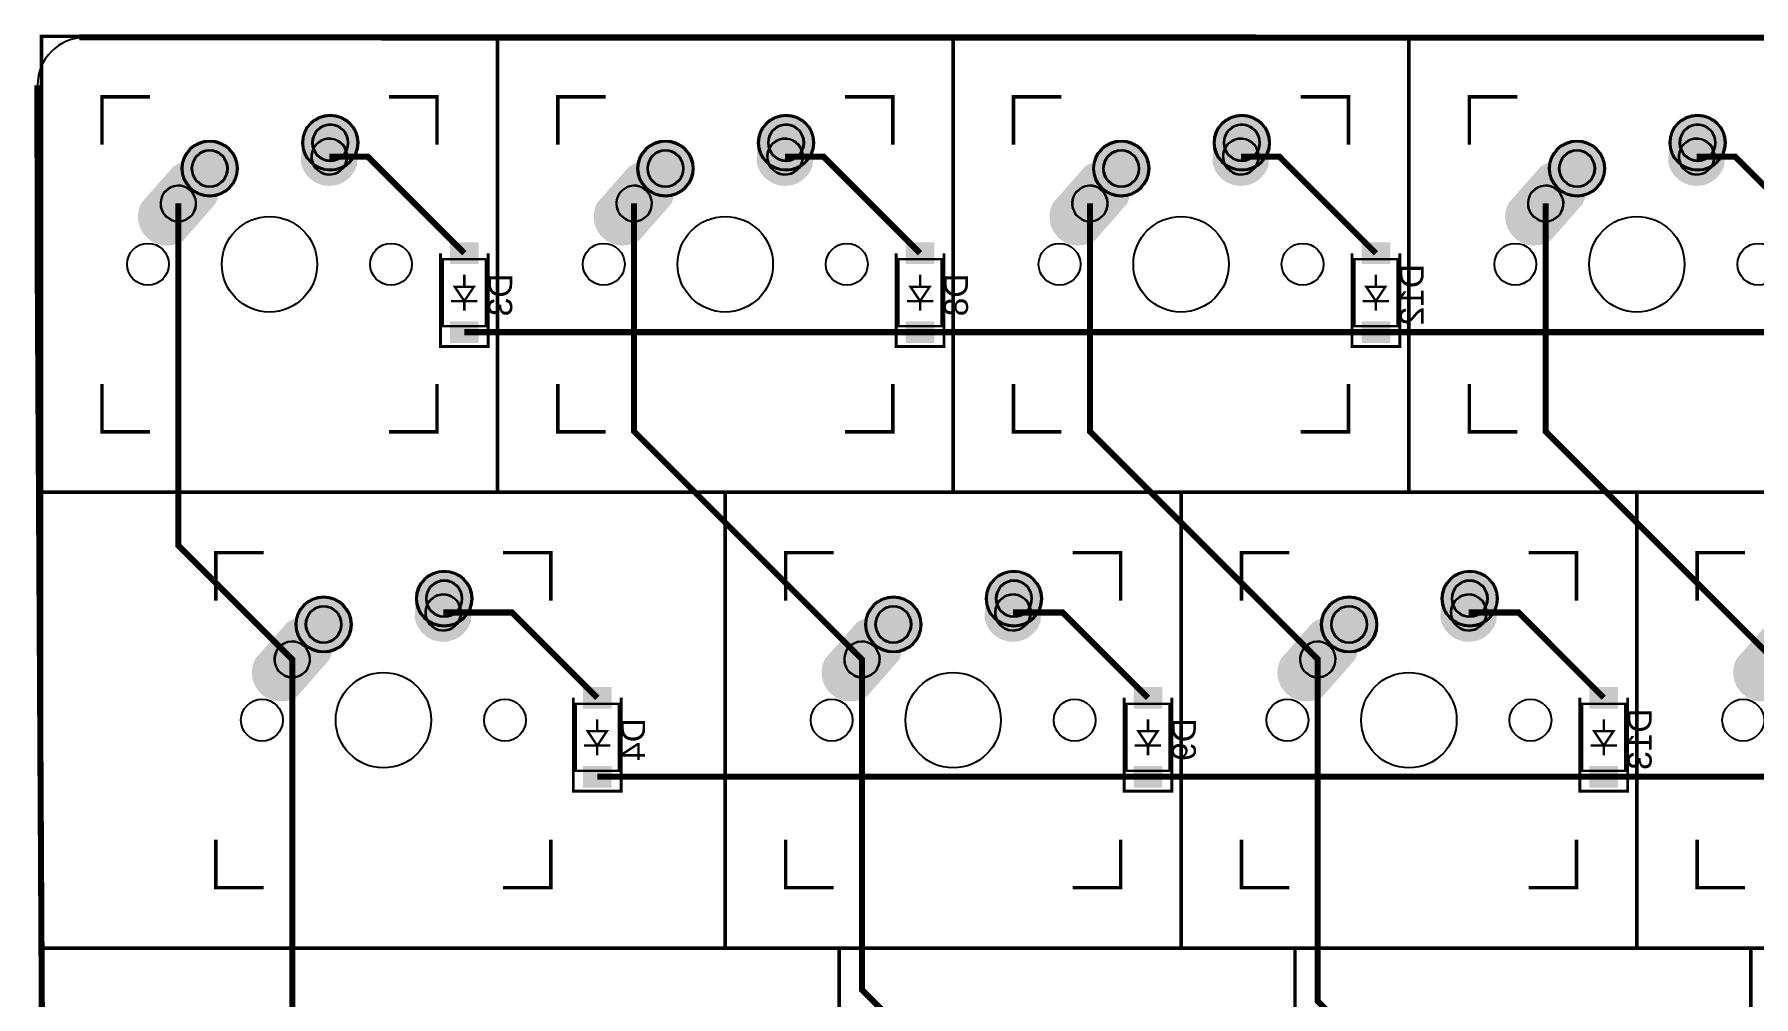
# Model space of a CAD drawing. Header units: millimetres. Extents: x 54 to 360, y -175 to -73.
# Drawn here: x 54.3 to 126.1, y -119.6 to -79.4 of the extents above; entities that cross this region are included whole.
import ezdxf

# ---------------------------------------------------------------- set-up
doc = ezdxf.new("R2010")
doc.units = ezdxf.units.MM
for name, color, linetype, true_color in [('BoardOutline', 7, 'Continuous', 0xff00ff), ('BottomLayer', 7, 'Continuous', 0x0000ff), ('BottomSilkLayer', 7, 'Continuous', 0x808000), ('BottomSolderMaskLayer', 7, 'Continuous', 0xaa00ff), ('Document', 7, 'Continuous', 0xffffff), ('Multi-Layer', 7, 'Continuous', 0xc0c0c0), ('TopLayer', 7, 'Continuous', 0xff0000), ('TopSolderMaskLayer', 7, 'Continuous', 0x800080)]:
    doc.layers.add(name, color=color, linetype=linetype, true_color=true_color)
doc.styles.get("Standard").update_dxf_attribs({"font": 'arial.ttf'})

msp = doc.modelspace()

# ---------------------------------------------------------------- hatches: boundary and pattern name
at = {"layer": 'BottomLayer'}
for points in [[(71.631, -88.969), (71.631, -88.069), (72.831, -88.069), (72.831, -88.969)], [(90.681, -88.969), (90.681, -88.069), (91.881, -88.069), (91.881, -88.969)], [(109.731, -88.969), (109.731, -88.069), (110.931, -88.069), (110.931, -88.969)], [(71.631, -92.269), (71.631, -91.369), (72.831, -91.369), (72.831, -92.269)], [(90.681, -92.269), (90.681, -91.369), (91.881, -91.369), (91.881, -92.269)], [(109.731, -92.269), (109.731, -91.369), (110.931, -91.369), (110.931, -92.269)], [(77.187, -107.544), (77.187, -106.643), (78.387, -106.643), (78.387, -107.544)], [(100.206, -107.544), (100.206, -106.643), (101.406, -106.643), (101.406, -107.544)], [(119.256, -107.544), (119.256, -106.643), (120.456, -106.643), (120.456, -107.544)], [(77.187, -110.844), (77.187, -109.944), (78.387, -109.944), (78.387, -110.844)], [(100.206, -110.844), (100.206, -109.944), (101.406, -109.944), (101.406, -110.844)], [(119.256, -110.844), (119.256, -109.944), (120.456, -109.944), (120.456, -110.844)]]:
    msp.add_hatch(color=256, dxfattribs=at).paths.add_polyline_path(points)
at = {"layer": 'BottomSolderMaskLayer'}
for points in [[(67.74, -84.864, -0.785398), (65.394, -84.703), (65.436, -84.096, -0.785398), (67.782, -84.258)], [(65.452, -83.901, 1), (67.804, -83.901, 1)], [(86.79, -84.864, -0.785398), (84.444, -84.703), (84.486, -84.096, -0.785398), (86.832, -84.258)], [(84.502, -83.901, 1), (86.854, -83.901, 1)], [(105.84, -84.864, -0.785398), (103.494, -84.703), (103.536, -84.096, -0.785398), (105.882, -84.258)], [(103.552, -83.901, 1), (105.904, -83.901, 1)], [(124.89, -84.864, -0.785398), (122.544, -84.703), (122.585, -84.096, -0.785398), (124.931, -84.258)], [(122.602, -83.901, 1), (124.954, -83.901, 1)], [(60.412, -84.981, 1), (62.764, -84.981, 1)], [(79.462, -84.981, 1), (81.814, -84.981, 1)], [(98.512, -84.981, 1), (100.864, -84.981, 1)], [(117.562, -84.981, 1), (119.913, -84.981, 1)], [(60.482, -87.989, -0.785398), (58.732, -86.418), (60.073, -84.892, -0.785398), (61.824, -86.463)], [(79.532, -87.989, -0.785398), (77.782, -86.418), (79.123, -84.892, -0.785398), (80.874, -86.463)], [(98.582, -87.989, -0.785398), (96.832, -86.418), (98.173, -84.892, -0.785398), (99.924, -86.463)], [(117.632, -87.989, -0.785398), (115.882, -86.418), (117.223, -84.892, -0.785398), (118.974, -86.463)], [(70.214, -102.951, 1), (72.566, -102.951, 1)], [(94.027, -102.951, 1), (96.379, -102.951, 1)], [(113.077, -102.951, 1), (115.429, -102.951, 1)], [(72.503, -103.914, -0.785398), (70.157, -103.753), (70.198, -103.146, -0.785398), (72.544, -103.308)], [(96.315, -103.914, -0.785398), (93.969, -103.753), (94.011, -103.146, -0.785398), (96.357, -103.308)], [(115.365, -103.914, -0.785398), (113.019, -103.753), (113.06, -103.146, -0.785398), (115.406, -103.308)], [(65.175, -104.03, 1), (67.526, -104.03, 1)], [(88.987, -104.03, 1), (91.339, -104.03, 1)], [(108.037, -104.03, 1), (110.388, -104.03, 1)], [(65.245, -107.038, -0.785398), (63.494, -105.468), (64.836, -103.942, -0.785398), (66.586, -105.512)], [(89.057, -107.038, -0.785398), (87.307, -105.468), (88.648, -103.942, -0.785398), (90.399, -105.512)], [(108.107, -107.038, -0.785398), (106.357, -105.468), (107.698, -103.942, -0.785398), (109.449, -105.512)], [(127.157, -107.038, -0.785398), (125.407, -105.468), (126.748, -103.942, -0.785398), (128.499, -105.512)]]:
    msp.add_hatch(color=256, dxfattribs=at).paths.add_polyline_path(points)
at = {"layer": 'Multi-Layer'}
for points in [[(67.69, -84.848, -0.785398), (65.446, -84.693), (65.486, -84.113, -0.785398), (67.73, -84.268)], [(65.503, -83.901, 1), (67.753, -83.901, 1)], [(86.74, -84.848, -0.785398), (84.496, -84.693), (84.536, -84.113, -0.785398), (86.78, -84.268)], [(84.553, -83.901, 1), (86.803, -83.901, 1)], [(105.79, -84.848, -0.785398), (103.546, -84.693), (103.586, -84.113, -0.785398), (105.83, -84.268)], [(103.603, -83.901, 1), (105.853, -83.901, 1)], [(124.84, -84.848, -0.785398), (122.595, -84.693), (122.635, -84.113, -0.785398), (124.88, -84.268)], [(122.653, -83.901, 1), (124.903, -83.901, 1)], [(60.463, -84.981, 1), (62.713, -84.981, 1)], [(79.513, -84.981, 1), (81.763, -84.981, 1)], [(98.563, -84.981, 1), (100.813, -84.981, 1)], [(117.613, -84.981, 1), (119.863, -84.981, 1)], [(60.46, -87.922, -0.785398), (58.785, -86.419), (60.095, -84.959, -0.785398), (61.77, -86.462)], [(79.51, -87.922, -0.785398), (77.835, -86.419), (79.145, -84.959, -0.785398), (80.82, -86.462)], [(98.56, -87.922, -0.785398), (96.885, -86.419), (98.195, -84.959, -0.785398), (99.87, -86.462)], [(117.61, -87.922, -0.785398), (115.935, -86.419), (117.245, -84.959, -0.785398), (118.92, -86.462)], [(70.265, -102.951, 1), (72.515, -102.951, 1)], [(94.078, -102.951, 1), (96.328, -102.951, 1)], [(113.128, -102.951, 1), (115.378, -102.951, 1)], [(72.453, -103.898, -0.785398), (70.208, -103.743), (70.248, -103.163, -0.785398), (72.493, -103.318)], [(96.265, -103.898, -0.785398), (94.021, -103.743), (94.061, -103.163, -0.785398), (96.305, -103.318)], [(115.315, -103.898, -0.785398), (113.07, -103.743), (113.11, -103.163, -0.785398), (115.355, -103.318)], [(65.225, -104.03, 1), (67.475, -104.03, 1)], [(89.038, -104.03, 1), (91.288, -104.03, 1)], [(108.088, -104.03, 1), (110.338, -104.03, 1)], [(65.223, -106.972, -0.785398), (63.548, -105.469), (64.858, -104.009, -0.785398), (66.533, -105.512)], [(89.035, -106.972, -0.785398), (87.36, -105.469), (88.67, -104.009, -0.785398), (90.345, -105.512)], [(108.085, -106.972, -0.785398), (106.41, -105.469), (107.72, -104.009, -0.785398), (109.395, -105.512)], [(127.135, -106.972, -0.785398), (125.46, -105.469), (126.77, -104.009, -0.785398), (128.445, -105.512)]]:
    msp.add_hatch(color=256, dxfattribs=at).paths.add_polyline_path(points)
at = {"layer": 'TopSolderMaskLayer'}
for points in [[(67.74, -84.864, -0.785398), (65.394, -84.703), (65.436, -84.096, -0.785398), (67.782, -84.258)], [(65.452, -83.901, 1), (67.804, -83.901, 1)], [(86.79, -84.864, -0.785398), (84.444, -84.703), (84.486, -84.096, -0.785398), (86.832, -84.258)], [(84.502, -83.901, 1), (86.854, -83.901, 1)], [(105.84, -84.864, -0.785398), (103.494, -84.703), (103.536, -84.096, -0.785398), (105.882, -84.258)], [(103.552, -83.901, 1), (105.904, -83.901, 1)], [(124.89, -84.864, -0.785398), (122.544, -84.703), (122.585, -84.096, -0.785398), (124.931, -84.258)], [(122.602, -83.901, 1), (124.954, -83.901, 1)], [(60.412, -84.981, 1), (62.764, -84.981, 1)], [(79.462, -84.981, 1), (81.814, -84.981, 1)], [(98.512, -84.981, 1), (100.864, -84.981, 1)], [(117.562, -84.981, 1), (119.913, -84.981, 1)], [(60.482, -87.989, -0.785398), (58.732, -86.418), (60.073, -84.892, -0.785398), (61.824, -86.463)], [(79.532, -87.989, -0.785398), (77.782, -86.418), (79.123, -84.892, -0.785398), (80.874, -86.463)], [(98.582, -87.989, -0.785398), (96.832, -86.418), (98.173, -84.892, -0.785398), (99.924, -86.463)], [(117.632, -87.989, -0.785398), (115.882, -86.418), (117.223, -84.892, -0.785398), (118.974, -86.463)], [(70.214, -102.951, 1), (72.566, -102.951, 1)], [(94.027, -102.951, 1), (96.379, -102.951, 1)], [(113.077, -102.951, 1), (115.429, -102.951, 1)], [(72.503, -103.914, -0.785398), (70.157, -103.753), (70.198, -103.146, -0.785398), (72.544, -103.308)], [(96.315, -103.914, -0.785398), (93.969, -103.753), (94.011, -103.146, -0.785398), (96.357, -103.308)], [(115.365, -103.914, -0.785398), (113.019, -103.753), (113.06, -103.146, -0.785398), (115.406, -103.308)], [(65.175, -104.03, 1), (67.526, -104.03, 1)], [(88.987, -104.03, 1), (91.339, -104.03, 1)], [(108.037, -104.03, 1), (110.388, -104.03, 1)], [(65.245, -107.038, -0.785398), (63.494, -105.468), (64.836, -103.942, -0.785398), (66.586, -105.512)], [(89.057, -107.038, -0.785398), (87.307, -105.468), (88.648, -103.942, -0.785398), (90.399, -105.512)], [(108.107, -107.038, -0.785398), (106.357, -105.468), (107.698, -103.942, -0.785398), (109.449, -105.512)], [(127.157, -107.038, -0.785398), (125.407, -105.468), (126.748, -103.942, -0.785398), (128.499, -105.512)]]:
    msp.add_hatch(color=256, dxfattribs=at).paths.add_polyline_path(points)

# ---------------------------------------------------------------- linework, layer by layer
at = {"layer": 'BoardOutline', "const_width": 0.254}
for points in [[(56.134, -79.502), (200.644, -79.515)], [(54.864, -172.72), (54.4, -89.017), (54.388, -81.502)]]:
    msp.add_lwpolyline(points, dxfattribs=at)
at = {"layer": 'BoardOutline'}
msp.add_arc((56.388, -81.502), 2, 90, 180, dxfattribs=at)
at = {"layer": 'BottomLayer', "const_width": 0.254}
for points in [[(66.588, -84.48), (68.193, -84.48), (72.231, -88.519)], [(85.638, -84.48), (87.243, -84.48), (91.281, -88.519)], [(104.688, -84.48), (106.293, -84.48), (110.331, -88.519)], [(123.738, -84.48), (125.343, -84.48), (129.381, -88.519)], [(72.231, -91.819), (189.356, -91.819), (189.357, -91.82), (194.944, -91.82), (194.944, -91.821)], [(71.35, -103.53), (74.224, -103.53), (77.787, -107.094)], [(95.163, -103.53), (97.243, -103.53), (100.806, -107.094)], [(114.213, -103.53), (116.293, -103.53), (119.856, -107.094)], [(77.787, -110.393), (100.806, -110.393), (119.856, -110.393), (138.906, -110.393), (157.956, -110.393), (177.006, -110.393), (196.056, -110.393), (208.757, -110.393), (208.787, -110.363)]]:
    msp.add_lwpolyline(points, dxfattribs=at)
at = {"layer": 'BottomSilkLayer', "const_width": 0.12}
for points in [[(73.231, -88.519), (73.231, -92.419), (71.231, -92.419), (71.231, -88.519)], [(92.281, -88.519), (92.281, -92.419), (90.281, -92.419), (90.281, -88.519)], [(111.331, -88.519), (111.331, -92.419), (109.331, -92.419), (109.331, -88.519)], [(78.787, -107.094), (78.787, -110.993), (76.787, -110.993), (76.787, -107.094)], [(101.806, -107.094), (101.806, -110.993), (99.806, -110.993), (99.806, -107.094)], [(120.856, -107.094), (120.856, -110.993), (118.856, -110.993), (118.856, -107.094)]]:
    msp.add_lwpolyline(points, dxfattribs=at)
at = {"layer": 'BottomSolderMaskLayer'}
for points in [[(66.628, -83.132), (66.628, -83.132)], [(85.678, -83.132), (85.678, -83.132)], [(104.728, -83.132), (104.728, -83.132)], [(123.778, -83.132), (123.778, -83.132)], [(61.588, -84.212), (61.588, -84.212)], [(65.828, -84.533), (65.828, -84.533)], [(66.628, -84.669), (66.628, -84.669)], [(67.348, -84.428), (67.348, -84.428)], [(80.638, -84.212), (80.638, -84.212)], [(84.878, -84.533), (84.878, -84.533)], [(85.678, -84.669), (85.678, -84.669)], [(86.398, -84.428), (86.398, -84.428)], [(99.688, -84.212), (99.688, -84.212)], [(103.928, -84.533), (103.928, -84.533)], [(104.728, -84.669), (104.728, -84.669)], [(105.448, -84.428), (105.448, -84.428)], [(118.738, -84.212), (118.738, -84.212)], [(122.978, -84.533), (122.978, -84.533)], [(123.778, -84.669), (123.778, -84.669)], [(124.497, -84.428), (124.497, -84.428)], [(59.717, -85.938), (59.718, -85.938)], [(61.588, -85.749), (61.588, -85.749)], [(78.767, -85.938), (78.768, -85.938)], [(80.638, -85.749), (80.638, -85.749)], [(97.817, -85.938), (97.818, -85.938)], [(99.688, -85.749), (99.688, -85.749)], [(116.867, -85.938), (116.868, -85.938)], [(118.738, -85.749), (118.738, -85.749)], [(60.838, -86.943), (60.838, -86.943)], [(79.888, -86.943), (79.888, -86.943)], [(98.938, -86.943), (98.938, -86.943)], [(117.988, -86.943), (117.988, -86.943)], [(71.39, -102.182), (71.39, -102.182)], [(95.203, -102.182), (95.203, -102.182)], [(114.253, -102.182), (114.253, -102.182)], [(66.35, -103.262), (66.351, -103.262)], [(90.163, -103.262), (90.163, -103.262)], [(109.213, -103.262), (109.213, -103.262)], [(70.591, -103.583), (70.591, -103.583)], [(71.39, -103.719), (71.39, -103.719)], [(72.11, -103.478), (72.11, -103.478)], [(94.403, -103.583), (94.403, -103.583)], [(95.203, -103.719), (95.203, -103.719)], [(95.923, -103.478), (95.923, -103.478)], [(113.453, -103.583), (113.453, -103.583)], [(114.253, -103.719), (114.253, -103.719)], [(114.972, -103.478), (114.972, -103.478)], [(66.35, -104.799), (66.351, -104.799)], [(90.163, -104.799), (90.163, -104.799)], [(109.213, -104.799), (109.213, -104.799)], [(64.48, -104.988), (64.48, -104.987)], [(88.292, -104.988), (88.293, -104.987)], [(107.342, -104.988), (107.343, -104.987)], [(65.601, -105.993), (65.601, -105.993)], [(89.413, -105.993), (89.413, -105.993)], [(108.463, -105.993), (108.463, -105.993)]]:
    msp.add_lwpolyline(points, close=True, dxfattribs=at)
for centre in [(66.628, -83.901), (85.678, -83.901), (104.728, -83.901), (123.778, -83.901), (61.588, -84.981), (80.638, -84.981), (99.688, -84.981), (118.738, -84.981), (71.39, -102.951), (95.203, -102.951), (114.253, -102.951), (66.35, -104.03), (90.163, -104.03), (109.213, -104.03)]:
    msp.add_circle(centre, 1.176, dxfattribs=at)
for centre, radius, start, end in [((66.628, -83.901), 0.768, 90, 270), ((66.628, -83.901), 0.768, 270, 90), ((85.678, -83.901), 0.768, 90, 270), ((85.678, -83.901), 0.768, 270, 90), ((104.728, -83.901), 0.768, 90, 270), ((104.728, -83.901), 0.768, 270, 90), ((123.778, -83.901), 0.768, 90, 270), ((123.778, -83.901), 0.768, 270, 90), ((66.588, -84.481), 0.761, 356.055, 176.055), ((85.638, -84.481), 0.761, 356.055, 176.055), ((104.688, -84.481), 0.761, 356.055, 176.055), ((123.738, -84.481), 0.761, 356.055, 176.055), ((61.588, -84.981), 0.768, 90, 270), ((61.588, -84.981), 0.768, 270, 90), ((66.588, -84.48), 0.761, 176.055, 356.055), ((80.638, -84.981), 0.768, 90, 270), ((80.638, -84.981), 0.768, 270, 90), ((85.638, -84.48), 0.761, 176.055, 356.055), ((99.688, -84.981), 0.768, 90, 270), ((99.688, -84.981), 0.768, 270, 90), ((104.688, -84.48), 0.761, 176.055, 356.055), ((118.738, -84.981), 0.768, 90, 270), ((118.738, -84.981), 0.768, 270, 90), ((123.738, -84.48), 0.761, 176.055, 356.055), ((60.278, -86.44), 0.753, 138.1, 318.1), ((60.278, -86.441), 0.753, 318.1, 138.1), ((79.328, -86.44), 0.753, 138.1, 318.1), ((79.328, -86.441), 0.753, 318.1, 138.1), ((98.378, -86.44), 0.753, 138.1, 318.1), ((98.378, -86.441), 0.753, 318.1, 138.1), ((117.428, -86.44), 0.753, 138.1, 318.1), ((117.428, -86.441), 0.753, 318.1, 138.1), ((71.39, -102.951), 0.768, 90, 270), ((71.39, -102.951), 0.768, 270, 90), ((95.203, -102.951), 0.768, 90, 270), ((95.203, -102.951), 0.768, 270, 90), ((114.253, -102.951), 0.768, 90, 270), ((114.253, -102.951), 0.768, 270, 90), ((66.351, -104.03), 0.768, 90, 270), ((66.35, -104.03), 0.768, 270, 90), ((71.35, -103.531), 0.761, 356.055, 176.055), ((90.163, -104.03), 0.768, 90, 270), ((90.163, -104.03), 0.768, 270, 90), ((95.163, -103.531), 0.761, 356.055, 176.055), ((109.213, -104.03), 0.768, 90, 270), ((109.213, -104.03), 0.768, 270, 90), ((114.213, -103.531), 0.761, 356.055, 176.055), ((71.35, -103.53), 0.761, 176.055, 356.055), ((95.163, -103.53), 0.761, 176.055, 356.055), ((114.213, -103.53), 0.761, 176.055, 356.055), ((65.04, -105.49), 0.753, 318.1, 138.1), ((88.853, -105.49), 0.753, 318.1, 138.1), ((107.903, -105.49), 0.753, 318.1, 138.1), ((65.04, -105.49), 0.753, 138.1, 318.1), ((88.853, -105.49), 0.753, 138.1, 318.1), ((107.903, -105.49), 0.753, 138.1, 318.1)]:
    msp.add_arc(centre, radius, start, end, dxfattribs=at)
at = {"layer": 'Document'}
for points, const_width in [([(54.563, -79.456), (73.613, -79.456), (73.613, -98.506), (54.563, -98.506), (54.563, -79.456)], 0.15), ([(73.613, -79.456), (92.663, -79.456), (92.663, -98.506), (73.613, -98.506), (73.613, -79.456)], 0.15), ([(92.663, -79.456), (111.713, -79.456), (111.713, -98.506), (92.663, -98.506), (92.663, -79.456)], 0.15), ([(111.713, -79.456), (130.763, -79.456), (130.763, -98.506), (111.713, -98.506), (111.713, -79.456)], 0.15), ([(73.131, -88.769), (71.331, -88.769), (71.331, -91.569), (73.131, -91.569), (73.131, -88.769)], 0.1), ([(92.181, -88.769), (90.381, -88.769), (90.381, -91.569), (92.181, -91.569), (92.181, -88.769)], 0.1), ([(111.231, -88.769), (109.431, -88.769), (109.431, -91.569), (111.231, -91.569), (111.231, -88.769)], 0.1), ([(72.631, -89.919), (71.831, -89.919), (72.231, -90.519), (72.631, -89.919)], 0.1), ([(91.681, -89.919), (90.881, -89.919), (91.281, -90.519), (91.681, -89.919)], 0.1), ([(110.731, -89.919), (109.931, -89.919), (110.331, -90.519), (110.731, -89.919)], 0.1), ([(54.563, -98.506), (83.138, -98.506), (83.138, -117.555), (54.563, -117.555), (54.563, -98.506)], 0.15), ([(83.138, -98.506), (102.188, -98.506), (102.188, -117.555), (83.138, -117.555), (83.138, -98.506)], 0.15), ([(102.188, -98.506), (121.238, -98.506), (121.238, -117.555), (102.188, -117.555), (102.188, -98.506)], 0.15), ([(121.238, -98.506), (140.288, -98.506), (140.288, -117.555), (121.238, -117.555), (121.238, -98.506)], 0.15), ([(78.687, -107.343), (76.887, -107.343), (76.887, -110.144), (78.687, -110.144), (78.687, -107.343)], 0.1), ([(101.706, -107.343), (99.906, -107.343), (99.906, -110.144), (101.706, -110.144), (101.706, -107.343)], 0.1), ([(120.756, -107.343), (118.956, -107.343), (118.956, -110.144), (120.756, -110.144), (120.756, -107.343)], 0.1), ([(78.187, -108.494), (77.387, -108.494), (77.787, -109.094), (78.187, -108.494)], 0.1), ([(101.206, -108.494), (100.406, -108.494), (100.806, -109.094), (101.206, -108.494)], 0.1), ([(120.256, -108.494), (119.456, -108.494), (119.856, -109.094), (120.256, -108.494)], 0.1), ([(54.561, -117.555), (87.899, -117.555), (87.899, -136.605), (54.561, -136.605), (54.561, -117.555)], 0.15), ([(87.9, -117.555), (106.95, -117.555), (106.95, -136.605), (87.9, -136.605), (87.9, -117.555)], 0.15), ([(106.95, -117.555), (126, -117.555), (126, -136.605), (106.95, -136.605), (106.95, -117.555)], 0.15), ([(126, -117.555), (145.05, -117.555), (145.05, -136.605), (126, -136.605), (126, -117.555)], 0.15)]:
    msp.add_lwpolyline(points, close=True, dxfattribs=dict(at, const_width=const_width))
for points, const_width in [([(59.088, -81.981), (57.088, -81.981), (57.088, -83.981)], 0.15), ([(69.088, -81.981), (71.088, -81.981), (71.088, -83.981)], 0.15), ([(78.138, -81.981), (76.138, -81.981), (76.138, -83.981)], 0.15), ([(88.138, -81.981), (90.138, -81.981), (90.138, -83.981)], 0.15), ([(97.188, -81.981), (95.188, -81.981), (95.188, -83.981)], 0.15), ([(107.188, -81.981), (109.188, -81.981), (109.188, -83.981)], 0.15), ([(116.238, -81.981), (114.238, -81.981), (114.238, -83.981)], 0.15), ([(72.231, -89.919), (72.231, -89.419)], 0.1), ([(91.281, -89.919), (91.281, -89.419)], 0.1), ([(110.331, -89.919), (110.331, -89.419)], 0.1), ([(72.781, -90.519), (72.231, -90.519), (71.681, -90.519)], 0.1), ([(72.231, -90.919), (72.231, -90.519)], 0.1), ([(91.831, -90.519), (91.281, -90.519), (90.731, -90.519)], 0.1), ([(91.281, -90.919), (91.281, -90.519)], 0.1), ([(110.881, -90.519), (110.331, -90.519), (109.781, -90.519)], 0.1), ([(110.331, -90.919), (110.331, -90.519)], 0.1), ([(57.088, -93.981), (57.088, -95.981), (59.088, -95.981)], 0.15), ([(69.088, -95.981), (71.088, -95.981), (71.088, -93.981)], 0.15), ([(76.138, -93.981), (76.138, -95.981), (78.138, -95.981)], 0.15), ([(88.138, -95.981), (90.138, -95.981), (90.138, -93.981)], 0.15), ([(95.188, -93.981), (95.188, -95.981), (97.188, -95.981)], 0.15), ([(107.188, -95.981), (109.188, -95.981), (109.188, -93.981)], 0.15), ([(114.238, -93.981), (114.238, -95.981), (116.238, -95.981)], 0.15), ([(63.85, -101.03), (61.85, -101.03), (61.85, -103.03)], 0.15), ([(73.85, -101.03), (75.85, -101.03), (75.85, -103.03)], 0.15), ([(87.663, -101.03), (85.663, -101.03), (85.663, -103.03)], 0.15), ([(97.663, -101.03), (99.663, -101.03), (99.663, -103.03)], 0.15), ([(106.713, -101.03), (104.713, -101.03), (104.713, -103.03)], 0.15), ([(116.713, -101.03), (118.713, -101.03), (118.713, -103.03)], 0.15), ([(125.763, -101.03), (123.763, -101.03), (123.763, -103.03)], 0.15), ([(77.787, -108.494), (77.787, -107.993)], 0.1), ([(100.806, -108.494), (100.806, -107.993)], 0.1), ([(119.856, -108.494), (119.856, -107.993)], 0.1), ([(78.337, -109.094), (77.787, -109.094), (77.237, -109.094)], 0.1), ([(77.787, -109.494), (77.787, -109.094)], 0.1), ([(101.356, -109.094), (100.806, -109.094), (100.256, -109.094)], 0.1), ([(100.806, -109.494), (100.806, -109.094)], 0.1), ([(120.406, -109.094), (119.856, -109.094), (119.306, -109.094)], 0.1), ([(119.856, -109.494), (119.856, -109.094)], 0.1), ([(61.85, -113.03), (61.85, -115.03), (63.85, -115.03)], 0.15), ([(73.85, -115.03), (75.85, -115.03), (75.85, -113.03)], 0.15), ([(85.663, -113.03), (85.663, -115.03), (87.663, -115.03)], 0.15), ([(97.663, -115.03), (99.663, -115.03), (99.663, -113.03)], 0.15), ([(104.713, -113.03), (104.713, -115.03), (106.713, -115.03)], 0.15), ([(116.713, -115.03), (118.713, -115.03), (118.713, -113.03)], 0.15), ([(123.763, -113.03), (123.763, -115.03), (125.763, -115.03)], 0.15)]:
    msp.add_lwpolyline(points, dxfattribs=dict(at, const_width=const_width))
at = {"layer": 'Multi-Layer'}
for points in [[(66.628, -83.165), (66.628, -83.165)], [(85.678, -83.165), (85.678, -83.165)], [(104.728, -83.165), (104.728, -83.165)], [(123.778, -83.165), (123.778, -83.165)], [(61.588, -84.245), (61.588, -84.245)], [(65.855, -84.531), (65.855, -84.531)], [(66.628, -84.636), (66.628, -84.636)], [(67.321, -84.43), (67.321, -84.43)], [(80.638, -84.245), (80.638, -84.245)], [(84.905, -84.531), (84.905, -84.531)], [(85.678, -84.636), (85.678, -84.636)], [(86.371, -84.43), (86.371, -84.43)], [(99.688, -84.245), (99.688, -84.245)], [(103.955, -84.531), (103.955, -84.531)], [(104.728, -84.636), (104.728, -84.636)], [(105.421, -84.43), (105.421, -84.43)], [(118.738, -84.245), (118.738, -84.245)], [(123.004, -84.531), (123.004, -84.531)], [(123.778, -84.636), (123.778, -84.636)], [(124.471, -84.43), (124.471, -84.43)], [(59.731, -85.95), (59.731, -85.95)], [(61.588, -85.716), (61.588, -85.716)], [(78.781, -85.95), (78.781, -85.95)], [(80.638, -85.716), (80.638, -85.716)], [(97.831, -85.95), (97.831, -85.95)], [(99.688, -85.716), (99.688, -85.716)], [(116.881, -85.95), (116.881, -85.95)], [(118.738, -85.716), (118.738, -85.716)], [(60.825, -86.932), (60.825, -86.931)], [(79.875, -86.932), (79.875, -86.931)], [(98.925, -86.932), (98.925, -86.931)], [(117.975, -86.932), (117.975, -86.931)], [(71.39, -102.215), (71.39, -102.215)], [(95.203, -102.215), (95.203, -102.215)], [(114.253, -102.215), (114.253, -102.215)], [(66.35, -103.295), (66.351, -103.295)], [(90.163, -103.295), (90.163, -103.295)], [(109.213, -103.295), (109.213, -103.295)], [(70.617, -103.581), (70.617, -103.581)], [(71.39, -103.686), (71.39, -103.686)], [(72.084, -103.48), (72.084, -103.48)], [(94.43, -103.581), (94.43, -103.581)], [(95.203, -103.686), (95.203, -103.686)], [(95.896, -103.48), (95.896, -103.48)], [(113.479, -103.581), (113.479, -103.581)], [(114.253, -103.686), (114.253, -103.686)], [(114.946, -103.48), (114.946, -103.48)], [(66.35, -104.765), (66.351, -104.765)], [(90.163, -104.765), (90.163, -104.765)], [(109.213, -104.765), (109.213, -104.765)], [(64.493, -104.999), (64.493, -104.999)], [(88.306, -104.999), (88.306, -104.999)], [(107.356, -104.999), (107.356, -104.999)], [(65.587, -105.981), (65.587, -105.981)], [(89.4, -105.981), (89.4, -105.981)], [(108.45, -105.981), (108.45, -105.981)]]:
    msp.add_lwpolyline(points, close=True, dxfattribs=at)
for centre, radius in [((66.628, -83.901), 1.125), ((85.678, -83.901), 1.125), ((104.728, -83.901), 1.125), ((123.778, -83.901), 1.125), ((61.588, -84.981), 1.125), ((80.638, -84.981), 1.125), ((99.688, -84.981), 1.125), ((118.738, -84.981), 1.125), ((64.088, -88.981), 1.994), ((83.138, -88.981), 1.994), ((102.188, -88.981), 1.994), ((121.238, -88.981), 1.994), ((59.008, -88.981), 0.875), ((69.168, -88.981), 0.875), ((78.058, -88.981), 0.875), ((88.218, -88.981), 0.875), ((97.108, -88.981), 0.875), ((107.268, -88.981), 0.875), ((116.158, -88.981), 0.875), ((126.318, -88.981), 0.875), ((71.39, -102.951), 1.125), ((95.203, -102.951), 1.125), ((114.253, -102.951), 1.125), ((66.35, -104.03), 1.125), ((90.163, -104.03), 1.125), ((109.213, -104.03), 1.125), ((68.85, -108.03), 1.994), ((92.663, -108.03), 1.994), ((111.713, -108.03), 1.994), ((63.77, -108.03), 0.875), ((73.93, -108.03), 0.875), ((87.583, -108.03), 0.875), ((97.743, -108.03), 0.875), ((106.633, -108.03), 0.875), ((116.793, -108.03), 0.875), ((125.683, -108.03), 0.875)]:
    msp.add_circle(centre, radius, dxfattribs=at)
for centre, start, end in [((66.628, -83.901), 90, 270), ((66.628, -83.901), 270, 90), ((85.678, -83.901), 90, 270), ((85.678, -83.901), 270, 90), ((104.728, -83.901), 90, 270), ((104.728, -83.901), 270, 90), ((123.778, -83.901), 90, 270), ((123.778, -83.901), 270, 90), ((66.588, -84.481), 356.055, 176.055), ((85.638, -84.481), 356.055, 176.055), ((104.688, -84.481), 356.055, 176.055), ((123.738, -84.481), 356.055, 176.055), ((61.588, -84.981), 90, 270), ((61.588, -84.981), 270, 90), ((66.588, -84.48), 176.055, 356.055), ((80.638, -84.981), 90, 270), ((80.638, -84.981), 270, 90), ((85.638, -84.48), 176.055, 356.055), ((99.688, -84.981), 90, 270), ((99.688, -84.981), 270, 90), ((104.688, -84.48), 176.055, 356.055), ((118.738, -84.981), 90, 270), ((118.738, -84.981), 270, 90), ((123.738, -84.48), 176.055, 356.055), ((60.278, -86.44), 138.1, 318.1), ((60.278, -86.441), 318.1, 138.1), ((79.328, -86.44), 138.1, 318.1), ((79.328, -86.441), 318.1, 138.1), ((98.378, -86.44), 138.1, 318.1), ((98.378, -86.441), 318.1, 138.1), ((117.428, -86.44), 138.1, 318.1), ((117.428, -86.441), 318.1, 138.1), ((71.39, -102.951), 90, 270), ((71.39, -102.951), 270, 90), ((95.203, -102.951), 90, 270), ((95.203, -102.951), 270, 90), ((114.253, -102.951), 90, 270), ((114.253, -102.951), 270, 90), ((66.351, -104.03), 90, 270), ((66.35, -104.03), 270, 90), ((71.35, -103.531), 356.055, 176.055), ((90.163, -104.03), 90, 270), ((90.163, -104.03), 270, 90), ((95.163, -103.531), 356.055, 176.055), ((109.213, -104.03), 90, 270), ((109.213, -104.03), 270, 90), ((114.213, -103.531), 356.055, 176.055), ((71.35, -103.53), 176.055, 356.055), ((95.163, -103.53), 176.055, 356.055), ((114.213, -103.53), 176.055, 356.055), ((65.04, -105.49), 318.1, 138.1), ((88.853, -105.49), 318.1, 138.1), ((107.903, -105.49), 318.1, 138.1), ((65.04, -105.49), 138.1, 318.1), ((88.853, -105.49), 138.1, 318.1), ((107.903, -105.49), 138.1, 318.1)]:
    msp.add_arc(centre, 0.735, start, end, dxfattribs=at)
at = {"layer": 'TopLayer', "const_width": 0.254}
for points in [[(60.278, -86.441), (60.278, -100.728), (65.04, -105.49), (65.04, -122.161), (67.42, -124.54), (67.42, -138.827), (72.184, -143.591), (72.184, -153.116), (62.659, -162.641)], [(79.328, -86.441), (79.328, -95.966), (88.853, -105.49), (88.853, -119.3), (93.615, -124.062), (93.615, -124.54), (93.615, -155.495), (86.47, -162.641), (86.94, -162.17), (96.512, -162.17), (102.743, -168.402)], [(98.378, -86.441), (98.378, -95.966), (107.903, -105.49), (107.903, -119.778), (112.665, -124.54), (112.665, -134.066), (103.14, -143.591), (103.14, -155.497), (110.284, -162.641)], [(117.428, -86.441), (117.428, -95.966), (126.953, -105.49), (126.953, -119.778), (131.715, -124.54), (131.715, -134.066), (122.19, -143.591)]]:
    msp.add_lwpolyline(points, dxfattribs=at)
at = {"layer": 'TopSolderMaskLayer'}
for points in [[(66.628, -83.132), (66.628, -83.132)], [(85.678, -83.132), (85.678, -83.132)], [(104.728, -83.132), (104.728, -83.132)], [(123.778, -83.132), (123.778, -83.132)], [(61.588, -84.212), (61.588, -84.212)], [(65.828, -84.533), (65.828, -84.533)], [(66.628, -84.669), (66.628, -84.669)], [(67.348, -84.428), (67.348, -84.428)], [(80.638, -84.212), (80.638, -84.212)], [(84.878, -84.533), (84.878, -84.533)], [(85.678, -84.669), (85.678, -84.669)], [(86.398, -84.428), (86.398, -84.428)], [(99.688, -84.212), (99.688, -84.212)], [(103.928, -84.533), (103.928, -84.533)], [(104.728, -84.669), (104.728, -84.669)], [(105.448, -84.428), (105.448, -84.428)], [(118.738, -84.212), (118.738, -84.212)], [(122.978, -84.533), (122.978, -84.533)], [(123.778, -84.669), (123.778, -84.669)], [(124.497, -84.428), (124.497, -84.428)], [(59.717, -85.938), (59.718, -85.938)], [(61.588, -85.749), (61.588, -85.749)], [(78.767, -85.938), (78.768, -85.938)], [(80.638, -85.749), (80.638, -85.749)], [(97.817, -85.938), (97.818, -85.938)], [(99.688, -85.749), (99.688, -85.749)], [(116.867, -85.938), (116.868, -85.938)], [(118.738, -85.749), (118.738, -85.749)], [(60.838, -86.943), (60.838, -86.943)], [(79.888, -86.943), (79.888, -86.943)], [(98.938, -86.943), (98.938, -86.943)], [(117.988, -86.943), (117.988, -86.943)], [(71.39, -102.182), (71.39, -102.182)], [(95.203, -102.182), (95.203, -102.182)], [(114.253, -102.182), (114.253, -102.182)], [(66.35, -103.262), (66.351, -103.262)], [(90.163, -103.262), (90.163, -103.262)], [(109.213, -103.262), (109.213, -103.262)], [(70.591, -103.583), (70.591, -103.583)], [(71.39, -103.719), (71.39, -103.719)], [(72.11, -103.478), (72.11, -103.478)], [(94.403, -103.583), (94.403, -103.583)], [(95.203, -103.719), (95.203, -103.719)], [(95.923, -103.478), (95.923, -103.478)], [(113.453, -103.583), (113.453, -103.583)], [(114.253, -103.719), (114.253, -103.719)], [(114.972, -103.478), (114.972, -103.478)], [(66.35, -104.799), (66.351, -104.799)], [(90.163, -104.799), (90.163, -104.799)], [(109.213, -104.799), (109.213, -104.799)], [(64.48, -104.988), (64.48, -104.987)], [(88.292, -104.988), (88.293, -104.987)], [(107.342, -104.988), (107.343, -104.987)], [(65.601, -105.993), (65.601, -105.993)], [(89.413, -105.993), (89.413, -105.993)], [(108.463, -105.993), (108.463, -105.993)]]:
    msp.add_lwpolyline(points, close=True, dxfattribs=at)
for centre in [(66.628, -83.901), (85.678, -83.901), (104.728, -83.901), (123.778, -83.901), (61.588, -84.981), (80.638, -84.981), (99.688, -84.981), (118.738, -84.981), (71.39, -102.951), (95.203, -102.951), (114.253, -102.951), (66.35, -104.03), (90.163, -104.03), (109.213, -104.03)]:
    msp.add_circle(centre, 1.176, dxfattribs=at)
for centre, radius, start, end in [((66.628, -83.901), 0.768, 90, 270), ((66.628, -83.901), 0.768, 270, 90), ((85.678, -83.901), 0.768, 90, 270), ((85.678, -83.901), 0.768, 270, 90), ((104.728, -83.901), 0.768, 90, 270), ((104.728, -83.901), 0.768, 270, 90), ((123.778, -83.901), 0.768, 90, 270), ((123.778, -83.901), 0.768, 270, 90), ((66.588, -84.481), 0.761, 356.055, 176.055), ((85.638, -84.481), 0.761, 356.055, 176.055), ((104.688, -84.481), 0.761, 356.055, 176.055), ((123.738, -84.481), 0.761, 356.055, 176.055), ((61.588, -84.981), 0.768, 90, 270), ((61.588, -84.981), 0.768, 270, 90), ((66.588, -84.48), 0.761, 176.055, 356.055), ((80.638, -84.981), 0.768, 90, 270), ((80.638, -84.981), 0.768, 270, 90), ((85.638, -84.48), 0.761, 176.055, 356.055), ((99.688, -84.981), 0.768, 90, 270), ((99.688, -84.981), 0.768, 270, 90), ((104.688, -84.48), 0.761, 176.055, 356.055), ((118.738, -84.981), 0.768, 90, 270), ((118.738, -84.981), 0.768, 270, 90), ((123.738, -84.48), 0.761, 176.055, 356.055), ((60.278, -86.44), 0.753, 138.1, 318.1), ((60.278, -86.441), 0.753, 318.1, 138.1), ((79.328, -86.44), 0.753, 138.1, 318.1), ((79.328, -86.441), 0.753, 318.1, 138.1), ((98.378, -86.44), 0.753, 138.1, 318.1), ((98.378, -86.441), 0.753, 318.1, 138.1), ((117.428, -86.44), 0.753, 138.1, 318.1), ((117.428, -86.441), 0.753, 318.1, 138.1), ((71.39, -102.951), 0.768, 90, 270), ((71.39, -102.951), 0.768, 270, 90), ((95.203, -102.951), 0.768, 90, 270), ((95.203, -102.951), 0.768, 270, 90), ((114.253, -102.951), 0.768, 90, 270), ((114.253, -102.951), 0.768, 270, 90), ((66.351, -104.03), 0.768, 90, 270), ((66.35, -104.03), 0.768, 270, 90), ((71.35, -103.531), 0.761, 356.055, 176.055), ((90.163, -104.03), 0.768, 90, 270), ((90.163, -104.03), 0.768, 270, 90), ((95.163, -103.531), 0.761, 356.055, 176.055), ((109.213, -104.03), 0.768, 90, 270), ((109.213, -104.03), 0.768, 270, 90), ((114.213, -103.531), 0.761, 356.055, 176.055), ((71.35, -103.53), 0.761, 176.055, 356.055), ((95.163, -103.53), 0.761, 176.055, 356.055), ((114.213, -103.53), 0.761, 176.055, 356.055), ((65.04, -105.49), 0.753, 318.1, 138.1), ((88.853, -105.49), 0.753, 318.1, 138.1), ((107.903, -105.49), 0.753, 318.1, 138.1), ((65.04, -105.49), 0.753, 138.1, 318.1), ((88.853, -105.49), 0.753, 138.1, 318.1), ((107.903, -105.49), 0.753, 138.1, 318.1)]:
    msp.add_arc(centre, radius, start, end, dxfattribs=at)

# ---------------------------------------------------------------- texts
at = {"layer": 'BottomSilkLayer', "text_generation_flag": 2}
for s, p in [('D12', (112.331, -88.969)), ('D3', (74.231, -89.369)), ('D8', (93.281, -89.369)), ('D13', (121.856, -107.544)), ('D4', (79.787, -107.944)), ('D9', (102.806, -107.944))]:
    msp.add_text(s, height=1, rotation=90, dxfattribs=at).set_placement(p)

doc.saveas('drawing.dxf')
